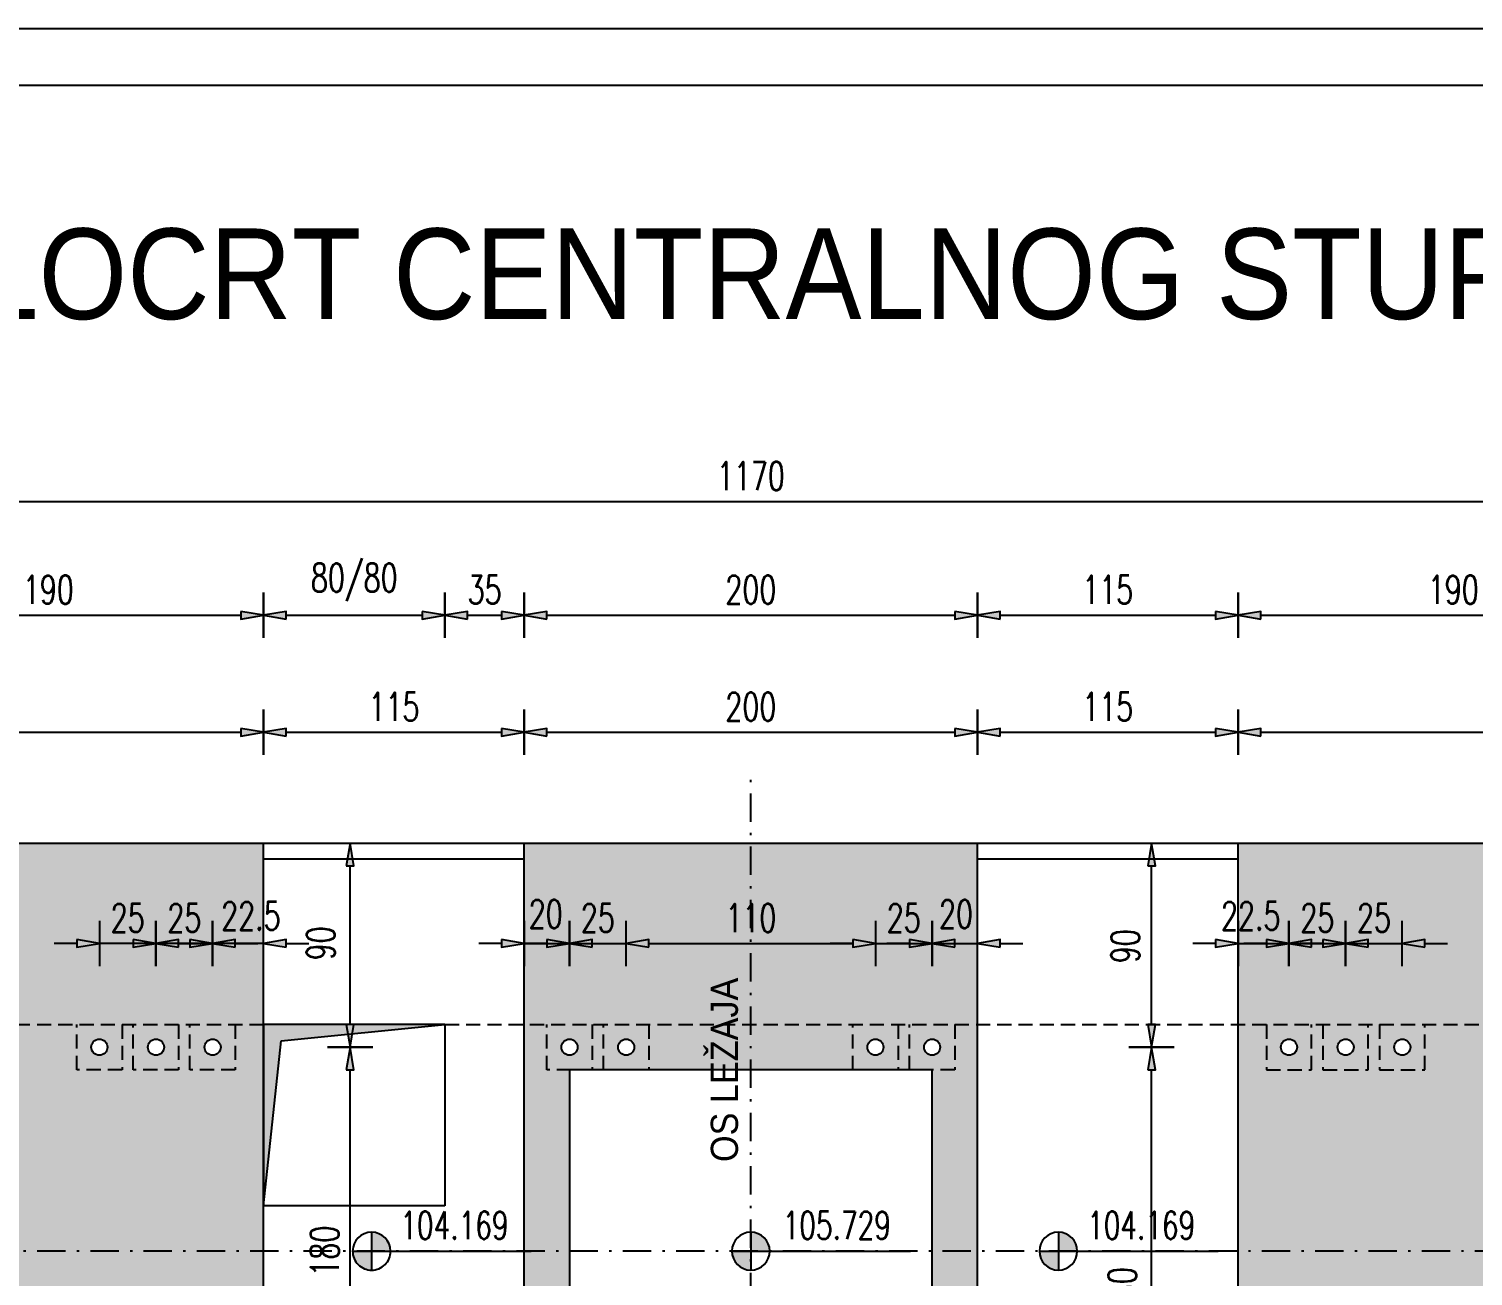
# Model space of a CAD drawing. Extents: x 729 to 13755, y 65128 to 68267.
# Drawn here: x 12493 to 13130, y 67510 to 68061 of the extents above; entities that cross this region are included whole.
import ezdxf
from ezdxf.enums import TextEntityAlignment as Align

# ---------------------------------------------------------------- set-up
doc = ezdxf.new("R2010")
doc.units = 0
doc.header["$LTSCALE"] = 50
doc.header["$PDMODE"] = 34
doc.header["$PDSIZE"] = 5
doc.linetypes.add('CENTER', pattern=[0.47, 0.25, -0.1, 0.02, -0.1])
doc.linetypes.add('HIDDEN2', pattern=[0.1875, 0.125, -0.0625])
doc.layers.get('DEFPOINTS').update_dxf_attribs({"linetype": 'CONTINUOUS'})
for name, color, linetype in [('BETON', 7, 'CONTINUOUS'), ('BETON TANKO', 40, 'CONTINUOUS'), ('KOTE', 4, 'CONTINUOUS'), ('NEVIDLJIVO', 9, 'HIDDEN2'), ('OSI', 2, 'CENTER'), ('POM', 9, 'CONTINUOUS'), ('TANKO', 8, 'CONTINUOUS'), ('TEKST', 7, 'CONTINUOUS')]:
    doc.layers.add(name, color=color, linetype=linetype)
doc.styles.add('KOTE', font='romans.shx', dxfattribs={"width": 0.7})
doc.styles.get("Standard").update_dxf_attribs({"font": 'romans.shx', "width": 0.9})
doc.dimstyles.new('M50', dxfattribs={"dimscale": 100, "dimtxt": 0.125, "dimasz": 0.1, "dimexe": 0.4, "dimexo": 2, "dimgap": 0.05, "dimtad": 1, "dimdec": 1, "dimrnd": 0.01, "dimdsep": 46, "dimtxsty": 'KOTE', "dimblk1": 'S', "dimblk2": 'S', "dimsah": 1, "dimcen": 0.4, "dimdle": 0.4, "dimse1": 1, "dimse2": 1, "dimclrd": 8, "dimclre": 251, "dimclrt": 4, "dimadec": 0, "dimazin": 0, "dimtfac": 1, "dimtdec": 1, "dimtmove": 2, "dimatfit": 3, "dimldrblk": 'S', "dimfxl": 0, "dimtvp": 1, "dimtolj": 1, "dimtzin": 4, "dimarcsym": 0})

# ---------------------------------------------------------------- blocks, each defined once
blk = doc.blocks.new('A$C58DB7958')
at = {"layer": 'TANKO'}
h = blk.add_hatch(color=256, dxfattribs=at)
edge = h.paths.add_edge_path()
edge.add_line((0, 0), (5.98, 0))
edge.add_arc((0, 0), 5.98, 0, 90)
edge.add_line((0, 5.98), (0, 0))
h = blk.add_hatch(color=256, dxfattribs=at)
edge = h.paths.add_edge_path()
edge.add_line((-5.98, 0), (0, 0))
edge.add_line((0, 0), (0, -5.98))
edge.add_arc((0, 0), 5.98, 180, 270, ccw=False)
for p, q in [((0, 5.98), (0, 0)), ((-5.98, 0), (0, 0)), ((0, 0), (0, -5.98)), ((0, 0), (5.98, 0)), ((5.98, 0), (50.34, 0))]:
    blk.add_line(p, q, dxfattribs=at)
for start, end in [(90, 180), (0, 90), (180, 270), (270, 0)]:
    blk.add_arc((0, 0), 5.98, start, end, dxfattribs=at)
blk = doc.blocks.new('S')
at = {"layer": 'KOTE', "color": 9}
blk.add_line((0, 1), (0, -1), dxfattribs=at)
blk.add_lwpolyline([(-1, 0.167), (-1, -0.167), (0, 0)], close=True, dxfattribs=at)
at = {"layer": 'KOTE', "color": 9, "linetype": 'ByBlock'}
blk.add_solid([(-1, 0.167), (-1, -0.167), (0, 0)], dxfattribs=at)
blk = doc.blocks.new('*D864')
at = {"layer": 'DEFPOINTS', "color": 0}
for p in [(12421.61, 67621.46), (12136.11, 67541.46), (12596.61, 67541.46)]:
    blk.add_point(p, dxfattribs=at)
at = {"layer": 'POM', "color": 8, "lineweight": -2}
blk.add_line((12136.11, 67611.46), (12136.11, 67551.46), dxfattribs=at)
at = {"layer": 'POM', "color": 8, "lineweight": -2, "xscale": 10, "yscale": 10, "zscale": 10}
for p, rotation in [((12136.11, 67621.46), 90), ((12136.11, 67541.46), 270)]:
    blk.add_blockref('S', p, dxfattribs=dict(at, rotation=rotation))
at = {"layer": 'POM', "color": 4, "insert": (12121.58, 67581.46), "char_height": 12.5, "attachment_point": 5, "rotation": 90, "style": 'KOTE'}
blk.add_mtext('\\A1;80/{\\fRomanS|b0|i0|c238|p2;80}', dxfattribs=at)
blk = doc.blocks.new('*D865')
at = {"layer": 'DEFPOINTS', "color": 0}
for p in [(12596.61, 67541.46), (12136.11, 67341.46), (12406.61, 67341.46)]:
    blk.add_point(p, dxfattribs=at)
at = {"layer": 'POM', "color": 8, "lineweight": -2}
blk.add_line((12136.11, 67531.46), (12136.11, 67351.46), dxfattribs=at)
at = {"layer": 'POM', "color": 8, "lineweight": -2, "xscale": 10, "yscale": 10, "zscale": 10}
for p, rotation in [((12136.11, 67541.46), 90), ((12136.11, 67341.46), 270)]:
    blk.add_blockref('S', p, dxfattribs=dict(at, rotation=rotation))
at = {"layer": 'POM', "color": 4, "insert": (12124.86, 67441.46), "char_height": 12.5, "attachment_point": 5, "rotation": 90, "style": 'KOTE'}
blk.add_mtext('\\A1;200', dxfattribs=at)
blk = doc.blocks.new('*D792')
at = {"layer": 'DEFPOINTS', "color": 0}
for p in [(12596.61, 67750.39), (12596.61, 67701.46), (12226.61, 67521.46)]:
    blk.add_point(p, dxfattribs=at)
at = {"layer": 'POM', "color": 8, "lineweight": -2}
blk.add_line((12236.61, 67750.39), (12586.61, 67750.39), dxfattribs=at)
at = {"layer": 'POM', "color": 8, "lineweight": -2, "xscale": 10, "yscale": 10, "zscale": 10, "rotation": 180}
blk.add_blockref('S', (12226.61, 67750.39), dxfattribs=at)
at = {"layer": 'POM', "color": 8, "lineweight": -2, "xscale": 10, "yscale": 10, "zscale": 10}
blk.add_blockref('S', (12596.61, 67750.39), dxfattribs=at)
at = {"layer": 'POM', "color": 4, "insert": (12411.61, 67761.64), "char_height": 12.5, "attachment_point": 5, "style": 'KOTE'}
blk.add_mtext('\\A1;370', dxfattribs=at)
blk = doc.blocks.new('*D793')
at = {"layer": 'DEFPOINTS', "color": 0}
for p in [(12711.61, 67750.39), (12596.61, 67701.46), (12711.61, 67701.46)]:
    blk.add_point(p, dxfattribs=at)
at = {"layer": 'POM', "color": 8, "lineweight": -2}
blk.add_line((12606.61, 67750.39), (12701.61, 67750.39), dxfattribs=at)
at = {"layer": 'POM', "color": 8, "lineweight": -2, "xscale": 10, "yscale": 10, "zscale": 10, "rotation": 180}
blk.add_blockref('S', (12596.61, 67750.39), dxfattribs=at)
at = {"layer": 'POM', "color": 8, "lineweight": -2, "xscale": 10, "yscale": 10, "zscale": 10}
blk.add_blockref('S', (12711.61, 67750.39), dxfattribs=at)
at = {"layer": 'POM', "color": 4, "insert": (12654.11, 67761.64), "char_height": 12.5, "attachment_point": 5, "style": 'KOTE'}
blk.add_mtext('\\A1;115', dxfattribs=at)
blk = doc.blocks.new('*D794')
at = {"layer": 'DEFPOINTS', "color": 0}
for p in [(12911.61, 67750.39), (12711.61, 67701.46), (12911.61, 67701.46)]:
    blk.add_point(p, dxfattribs=at)
at = {"layer": 'POM', "color": 8, "lineweight": -2}
blk.add_line((12721.61, 67750.39), (12901.61, 67750.39), dxfattribs=at)
at = {"layer": 'POM', "color": 8, "lineweight": -2, "xscale": 10, "yscale": 10, "zscale": 10, "rotation": 180}
blk.add_blockref('S', (12711.61, 67750.39), dxfattribs=at)
at = {"layer": 'POM', "color": 8, "lineweight": -2, "xscale": 10, "yscale": 10, "zscale": 10}
blk.add_blockref('S', (12911.61, 67750.39), dxfattribs=at)
at = {"layer": 'POM', "color": 4, "insert": (12811.61, 67761.64), "char_height": 12.5, "attachment_point": 5, "style": 'KOTE'}
blk.add_mtext('\\A1;200', dxfattribs=at)
blk = doc.blocks.new('*D795')
at = {"layer": 'DEFPOINTS', "color": 0}
for p in [(13026.61, 67750.39), (12911.61, 67701.46), (13026.61, 67701.46)]:
    blk.add_point(p, dxfattribs=at)
at = {"layer": 'POM', "color": 8, "lineweight": -2}
blk.add_line((12921.61, 67750.39), (13016.61, 67750.39), dxfattribs=at)
at = {"layer": 'POM', "color": 8, "lineweight": -2, "xscale": 10, "yscale": 10, "zscale": 10, "rotation": 180}
blk.add_blockref('S', (12911.61, 67750.39), dxfattribs=at)
at = {"layer": 'POM', "color": 8, "lineweight": -2, "xscale": 10, "yscale": 10, "zscale": 10}
blk.add_blockref('S', (13026.61, 67750.39), dxfattribs=at)
at = {"layer": 'POM', "color": 4, "insert": (12969.11, 67761.64), "char_height": 12.5, "attachment_point": 5, "style": 'KOTE'}
blk.add_mtext('\\A1;115', dxfattribs=at)
blk = doc.blocks.new('*D796')
at = {"layer": 'DEFPOINTS', "color": 0}
for p in [(13396.61, 67750.39), (13026.61, 67701.46), (13396.61, 67521.46)]:
    blk.add_point(p, dxfattribs=at)
at = {"layer": 'POM', "color": 8, "lineweight": -2}
blk.add_line((13036.61, 67750.39), (13386.61, 67750.39), dxfattribs=at)
at = {"layer": 'POM', "color": 8, "lineweight": -2, "xscale": 10, "yscale": 10, "zscale": 10, "rotation": 180}
blk.add_blockref('S', (13026.61, 67750.39), dxfattribs=at)
at = {"layer": 'POM', "color": 8, "lineweight": -2, "xscale": 10, "yscale": 10, "zscale": 10}
blk.add_blockref('S', (13396.61, 67750.39), dxfattribs=at)
at = {"layer": 'POM', "color": 4, "insert": (13211.61, 67761.64), "char_height": 12.5, "attachment_point": 5, "style": 'KOTE'}
blk.add_mtext('\\A1;370', dxfattribs=at)
blk = doc.blocks.new('*D798')
at = {"layer": 'DEFPOINTS', "color": 0}
for p in [(12596.61, 67802.03), (12406.61, 67701.46), (12596.61, 67701.46)]:
    blk.add_point(p, dxfattribs=at)
at = {"layer": 'POM', "color": 8, "lineweight": -2}
blk.add_line((12416.61, 67802.03), (12586.61, 67802.03), dxfattribs=at)
at = {"layer": 'POM', "color": 8, "lineweight": -2, "xscale": 10, "yscale": 10, "zscale": 10, "rotation": 180}
blk.add_blockref('S', (12406.61, 67802.03), dxfattribs=at)
at = {"layer": 'POM', "color": 8, "lineweight": -2, "xscale": 10, "yscale": 10, "zscale": 10}
blk.add_blockref('S', (12596.61, 67802.03), dxfattribs=at)
at = {"layer": 'POM', "color": 4, "insert": (12501.61, 67813.28), "char_height": 12.5, "attachment_point": 5, "style": 'KOTE'}
blk.add_mtext('\\A1;190', dxfattribs=at)
blk = doc.blocks.new('*D799')
at = {"layer": 'DEFPOINTS', "color": 0}
for p in [(12676.61, 67802.03), (12596.61, 67701.46), (12676.61, 67621.46)]:
    blk.add_point(p, dxfattribs=at)
at = {"layer": 'POM', "color": 8, "lineweight": -2}
blk.add_line((12606.61, 67802.03), (12666.61, 67802.03), dxfattribs=at)
at = {"layer": 'POM', "color": 8, "lineweight": -2, "xscale": 10, "yscale": 10, "zscale": 10, "rotation": 180}
blk.add_blockref('S', (12596.61, 67802.03), dxfattribs=at)
at = {"layer": 'POM', "color": 8, "lineweight": -2, "xscale": 10, "yscale": 10, "zscale": 10}
blk.add_blockref('S', (12676.61, 67802.03), dxfattribs=at)
at = {"layer": 'POM', "color": 4, "insert": (12636.61, 67816.55), "char_height": 12.5, "attachment_point": 5, "style": 'KOTE'}
blk.add_mtext('\\A1;80/{\\fRomanS|b0|i0|c238|p2;80}', dxfattribs=at)
blk = doc.blocks.new('*D800')
at = {"layer": 'DEFPOINTS', "color": 0}
for p in [(12711.61, 67802.03), (12711.61, 67701.46), (12676.61, 67621.46)]:
    blk.add_point(p, dxfattribs=at)
at = {"layer": 'POM', "color": 8, "lineweight": -2}
blk.add_line((12686.61, 67802.03), (12701.61, 67802.03), dxfattribs=at)
at = {"layer": 'POM', "color": 8, "lineweight": -2, "xscale": 10, "yscale": 10, "zscale": 10, "rotation": 180}
blk.add_blockref('S', (12676.61, 67802.03), dxfattribs=at)
at = {"layer": 'POM', "color": 8, "lineweight": -2, "xscale": 10, "yscale": 10, "zscale": 10}
blk.add_blockref('S', (12711.61, 67802.03), dxfattribs=at)
at = {"layer": 'POM', "color": 4, "insert": (12694.11, 67813.28), "char_height": 12.5, "attachment_point": 5, "style": 'KOTE'}
blk.add_mtext('\\A1;35', dxfattribs=at)
blk = doc.blocks.new('*D801')
at = {"layer": 'DEFPOINTS', "color": 0}
for p in [(12911.61, 67802.03), (12711.61, 67701.46), (12911.61, 67701.46)]:
    blk.add_point(p, dxfattribs=at)
at = {"layer": 'POM', "color": 8, "lineweight": -2}
blk.add_line((12721.61, 67802.03), (12901.61, 67802.03), dxfattribs=at)
at = {"layer": 'POM', "color": 8, "lineweight": -2, "xscale": 10, "yscale": 10, "zscale": 10, "rotation": 180}
blk.add_blockref('S', (12711.61, 67802.03), dxfattribs=at)
at = {"layer": 'POM', "color": 8, "lineweight": -2, "xscale": 10, "yscale": 10, "zscale": 10}
blk.add_blockref('S', (12911.61, 67802.03), dxfattribs=at)
at = {"layer": 'POM', "color": 4, "insert": (12811.61, 67813.28), "char_height": 12.5, "attachment_point": 5, "style": 'KOTE'}
blk.add_mtext('\\A1;200', dxfattribs=at)
blk = doc.blocks.new('*D802')
at = {"layer": 'DEFPOINTS', "color": 0}
for p in [(13026.61, 67802.03), (12911.61, 67701.46), (13026.61, 67701.46)]:
    blk.add_point(p, dxfattribs=at)
at = {"layer": 'POM', "color": 8, "lineweight": -2}
blk.add_line((12921.61, 67802.03), (13016.61, 67802.03), dxfattribs=at)
at = {"layer": 'POM', "color": 8, "lineweight": -2, "xscale": 10, "yscale": 10, "zscale": 10, "rotation": 180}
blk.add_blockref('S', (12911.61, 67802.03), dxfattribs=at)
at = {"layer": 'POM', "color": 8, "lineweight": -2, "xscale": 10, "yscale": 10, "zscale": 10}
blk.add_blockref('S', (13026.61, 67802.03), dxfattribs=at)
at = {"layer": 'POM', "color": 4, "insert": (12969.11, 67813.28), "char_height": 12.5, "attachment_point": 5, "style": 'KOTE'}
blk.add_mtext('\\A1;115', dxfattribs=at)
blk = doc.blocks.new('*D803')
at = {"layer": 'DEFPOINTS', "color": 0}
for p in [(13216.61, 67802.03), (13026.61, 67701.46), (13216.61, 67701.46)]:
    blk.add_point(p, dxfattribs=at)
at = {"layer": 'POM', "color": 8, "lineweight": -2}
blk.add_line((13036.61, 67802.03), (13206.61, 67802.03), dxfattribs=at)
at = {"layer": 'POM', "color": 8, "lineweight": -2, "xscale": 10, "yscale": 10, "zscale": 10, "rotation": 180}
blk.add_blockref('S', (13026.61, 67802.03), dxfattribs=at)
at = {"layer": 'POM', "color": 8, "lineweight": -2, "xscale": 10, "yscale": 10, "zscale": 10}
blk.add_blockref('S', (13216.61, 67802.03), dxfattribs=at)
at = {"layer": 'POM', "color": 4, "insert": (13121.61, 67813.28), "char_height": 12.5, "attachment_point": 5, "style": 'KOTE'}
blk.add_mtext('\\A1;190', dxfattribs=at)
blk = doc.blocks.new('*D805')
at = {"layer": 'DEFPOINTS', "color": 0}
for p in [(13396.61, 67852.23), (12226.61, 67521.46), (13396.61, 67521.46)]:
    blk.add_point(p, dxfattribs=at)
at = {"layer": 'POM', "color": 8, "lineweight": -2}
blk.add_line((12236.61, 67852.23), (13386.61, 67852.23), dxfattribs=at)
at = {"layer": 'POM', "color": 8, "lineweight": -2, "xscale": 10, "yscale": 10, "zscale": 10, "rotation": 180}
blk.add_blockref('S', (12226.61, 67852.23), dxfattribs=at)
at = {"layer": 'POM', "color": 8, "lineweight": -2, "xscale": 10, "yscale": 10, "zscale": 10}
blk.add_blockref('S', (13396.61, 67852.23), dxfattribs=at)
at = {"layer": 'POM', "color": 4, "insert": (12811.61, 67863.48), "char_height": 12.5, "attachment_point": 5, "style": 'KOTE'}
blk.add_mtext('\\A1;1170', dxfattribs=at)
blk = doc.blocks.new('*D821')
at = {"layer": 'DEFPOINTS', "color": 0}
for p in [(12226.61, 67521.46), (13396.61, 67521.46), (13396.61, 67116.28)]:
    blk.add_point(p, dxfattribs=at)
at = {"layer": 'POM', "color": 8, "lineweight": -2}
blk.add_line((12236.61, 67116.28), (13386.61, 67116.28), dxfattribs=at)
at = {"layer": 'POM', "color": 8, "lineweight": -2, "xscale": 10, "yscale": 10, "zscale": 10, "rotation": 180}
blk.add_blockref('S', (12226.61, 67116.28), dxfattribs=at)
at = {"layer": 'POM', "color": 8, "lineweight": -2, "xscale": 10, "yscale": 10, "zscale": 10}
blk.add_blockref('S', (13396.61, 67116.28), dxfattribs=at)
at = {"layer": 'POM', "color": 4, "insert": (12811.61, 67127.53), "char_height": 12.5, "attachment_point": 5, "style": 'KOTE'}
blk.add_mtext('\\A1;1170', dxfattribs=at)
blk = doc.blocks.new('*D869')
at = {"layer": 'BETON TANKO', "color": 8, "lineweight": -2}
for p, q in [((12564.11, 67657.27), (12554.11, 67657.27)), ((12596.61, 67657.27), (12574.11, 67657.27)), ((12606.61, 67657.27), (12616.61, 67657.27))]:
    blk.add_line(p, q, dxfattribs=at)
at = {"layer": 'DEFPOINTS', "color": 0}
for p in [(12574.11, 67657.27), (12596.61, 67650.17), (12574.11, 67611.46)]:
    blk.add_point(p, dxfattribs=at)
at = {"layer": 'BETON TANKO', "color": 8, "lineweight": -2, "xscale": 10, "yscale": 10, "zscale": 10}
blk.add_blockref('S', (12574.11, 67657.27), dxfattribs=at)
at = {"layer": 'BETON TANKO', "color": 8, "lineweight": -2, "xscale": 10, "yscale": 10, "zscale": 10, "rotation": 180}
blk.add_blockref('S', (12596.61, 67657.27), dxfattribs=at)
at = {"layer": 'BETON TANKO', "color": 4, "insert": (12591.02, 67669.41), "char_height": 12.5, "attachment_point": 5, "style": 'KOTE'}
blk.add_mtext('\\A1;22.5', dxfattribs=at)
blk = doc.blocks.new('*D870')
at = {"layer": 'BETON TANKO', "color": 8, "lineweight": -2}
for p, q in [((12539.11, 67657.27), (12529.11, 67657.27)), ((12574.11, 67657.27), (12549.11, 67657.27)), ((12584.11, 67657.27), (12594.11, 67657.27))]:
    blk.add_line(p, q, dxfattribs=at)
at = {"layer": 'DEFPOINTS', "color": 0}
for p in [(12549.11, 67657.27), (12549.11, 67611.46), (12574.11, 67611.46)]:
    blk.add_point(p, dxfattribs=at)
at = {"layer": 'BETON TANKO', "color": 8, "lineweight": -2, "xscale": 10, "yscale": 10, "zscale": 10}
blk.add_blockref('S', (12549.11, 67657.27), dxfattribs=at)
at = {"layer": 'BETON TANKO', "color": 8, "lineweight": -2, "xscale": 10, "yscale": 10, "zscale": 10, "rotation": 180}
blk.add_blockref('S', (12574.11, 67657.27), dxfattribs=at)
at = {"layer": 'BETON TANKO', "color": 4, "insert": (12561.61, 67668.52), "char_height": 12.5, "attachment_point": 5, "style": 'KOTE'}
blk.add_mtext('\\A1;25', dxfattribs=at)
blk = doc.blocks.new('*D871')
at = {"layer": 'BETON TANKO', "color": 8, "lineweight": -2}
for p, q in [((12514.11, 67657.27), (12504.11, 67657.27)), ((12549.11, 67657.27), (12524.11, 67657.27)), ((12559.11, 67657.27), (12569.11, 67657.27))]:
    blk.add_line(p, q, dxfattribs=at)
at = {"layer": 'DEFPOINTS', "color": 0}
for p in [(12524.11, 67657.27), (12524.11, 67611.46), (12549.11, 67611.46)]:
    blk.add_point(p, dxfattribs=at)
at = {"layer": 'BETON TANKO', "color": 8, "lineweight": -2, "xscale": 10, "yscale": 10, "zscale": 10}
blk.add_blockref('S', (12524.11, 67657.27), dxfattribs=at)
at = {"layer": 'BETON TANKO', "color": 8, "lineweight": -2, "xscale": 10, "yscale": 10, "zscale": 10, "rotation": 180}
blk.add_blockref('S', (12549.11, 67657.27), dxfattribs=at)
at = {"layer": 'BETON TANKO', "color": 4, "insert": (12536.61, 67668.52), "char_height": 12.5, "attachment_point": 5, "style": 'KOTE'}
blk.add_mtext('\\A1;25', dxfattribs=at)
blk = doc.blocks.new('*D876')
at = {"layer": 'BETON TANKO', "color": 8, "lineweight": -2}
blk.add_line((12634.75, 67441.46), (12634.75, 67601.46), dxfattribs=at)
at = {"layer": 'DEFPOINTS', "color": 0}
for p in [(12574.11, 67611.46), (12634.75, 67611.46), (12574.11, 67431.46)]:
    blk.add_point(p, dxfattribs=at)
at = {"layer": 'BETON TANKO', "color": 8, "lineweight": -2, "xscale": 10, "yscale": 10, "zscale": 10}
for p, rotation in [((12634.75, 67611.46), 90), ((12634.75, 67431.46), 270)]:
    blk.add_blockref('S', p, dxfattribs=dict(at, rotation=rotation))
at = {"layer": 'BETON TANKO', "color": 4, "insert": (12623.5, 67521.46), "char_height": 12.5, "attachment_point": 5, "rotation": 90, "style": 'KOTE'}
blk.add_mtext('\\A1;180', dxfattribs=at)
blk = doc.blocks.new('*D877')
at = {"layer": 'BETON TANKO', "color": 8, "lineweight": -2}
blk.add_line((12634.75, 67621.46), (12634.75, 67691.46), dxfattribs=at)
at = {"layer": 'DEFPOINTS', "color": 0}
for p in [(12624.75, 67701.46), (12634.75, 67701.46), (12574.11, 67611.46)]:
    blk.add_point(p, dxfattribs=at)
at = {"layer": 'BETON TANKO', "color": 8, "lineweight": -2, "xscale": 10, "yscale": 10, "zscale": 10}
for p, rotation in [((12634.75, 67701.46), 90), ((12634.75, 67611.46), 270)]:
    blk.add_blockref('S', p, dxfattribs=dict(at, rotation=rotation))
at = {"layer": 'BETON TANKO', "color": 4, "insert": (12621.85, 67657.27), "char_height": 12.5, "attachment_point": 5, "rotation": 90, "style": 'KOTE'}
blk.add_mtext('\\A1;90', dxfattribs=at)
blk = doc.blocks.new('*D878')
at = {"layer": 'BETON TANKO', "color": 8, "lineweight": -2}
for p, q in [((13016.61, 67657.27), (13006.61, 67657.27)), ((13026.61, 67657.27), (13049.11, 67657.27)), ((13059.11, 67657.27), (13069.11, 67657.27))]:
    blk.add_line(p, q, dxfattribs=at)
at = {"layer": 'DEFPOINTS', "color": 0}
for p in [(13049.11, 67657.27), (13026.61, 67650.17), (13049.11, 67611.46)]:
    blk.add_point(p, dxfattribs=at)
at = {"layer": 'BETON TANKO', "color": 8, "lineweight": -2, "xscale": 10, "yscale": 10, "zscale": 10}
for p, rotation in [((13026.61, 67657.27), 359.999999999982), ((13049.11, 67657.27), 179.9999999999821)]:
    blk.add_blockref('S', p, dxfattribs=dict(at, rotation=rotation))
at = {"layer": 'BETON TANKO', "color": 4, "insert": (13032.21, 67669.41), "char_height": 12.5, "attachment_point": 5, "style": 'KOTE'}
blk.add_mtext('\\A1;22.5', dxfattribs=at)
blk = doc.blocks.new('*D879')
at = {"layer": 'BETON TANKO', "color": 8, "lineweight": -2}
for p, q in [((13039.11, 67657.27), (13029.11, 67657.27)), ((13049.11, 67657.27), (13074.11, 67657.27)), ((13084.11, 67657.27), (13094.11, 67657.27))]:
    blk.add_line(p, q, dxfattribs=at)
at = {"layer": 'DEFPOINTS', "color": 0}
for p in [(13074.11, 67657.27), (13049.11, 67611.46), (13074.11, 67611.46)]:
    blk.add_point(p, dxfattribs=at)
at = {"layer": 'BETON TANKO', "color": 8, "lineweight": -2, "xscale": 10, "yscale": 10, "zscale": 10}
for p, rotation in [((13049.11, 67657.27), 359.999999999982), ((13074.11, 67657.27), 179.9999999999821)]:
    blk.add_blockref('S', p, dxfattribs=dict(at, rotation=rotation))
at = {"layer": 'BETON TANKO', "color": 4, "insert": (13061.61, 67668.52), "char_height": 12.5, "attachment_point": 5, "style": 'KOTE'}
blk.add_mtext('\\A1;25', dxfattribs=at)
blk = doc.blocks.new('*D880')
at = {"layer": 'BETON TANKO', "color": 8, "lineweight": -2}
for p, q in [((13064.11, 67657.27), (13054.11, 67657.27)), ((13074.11, 67657.27), (13099.11, 67657.27)), ((13109.11, 67657.27), (13119.11, 67657.27))]:
    blk.add_line(p, q, dxfattribs=at)
at = {"layer": 'DEFPOINTS', "color": 0}
for p in [(13099.11, 67657.27), (13074.11, 67611.46), (13099.11, 67611.46)]:
    blk.add_point(p, dxfattribs=at)
at = {"layer": 'BETON TANKO', "color": 8, "lineweight": -2, "xscale": 10, "yscale": 10, "zscale": 10}
for p, rotation in [((13074.11, 67657.27), 359.999999999982), ((13099.11, 67657.27), 179.9999999999821)]:
    blk.add_blockref('S', p, dxfattribs=dict(at, rotation=rotation))
at = {"layer": 'BETON TANKO', "color": 4, "insert": (13086.61, 67668.52), "char_height": 12.5, "attachment_point": 5, "style": 'KOTE'}
blk.add_mtext('\\A1;25', dxfattribs=at)
blk = doc.blocks.new('*D885')
at = {"layer": 'BETON TANKO', "color": 8, "lineweight": -2}
blk.add_line((12988.47, 67441.46), (12988.47, 67601.46), dxfattribs=at)
at = {"layer": 'DEFPOINTS', "color": 0}
for p in [(12988.47, 67611.46), (13049.11, 67611.46), (13049.11, 67431.46)]:
    blk.add_point(p, dxfattribs=at)
at = {"layer": 'BETON TANKO', "color": 8, "lineweight": -2, "xscale": 10, "yscale": 10, "zscale": 10}
for p, rotation in [((12988.47, 67611.46), 90), ((12988.47, 67431.46), 270)]:
    blk.add_blockref('S', p, dxfattribs=dict(at, rotation=rotation))
at = {"layer": 'BETON TANKO', "color": 4, "insert": (12975.52, 67503.14), "char_height": 12.5, "attachment_point": 5, "rotation": 90, "style": 'KOTE'}
blk.add_mtext('\\A1;180', dxfattribs=at)
blk = doc.blocks.new('*D886')
at = {"layer": 'BETON TANKO', "color": 8, "lineweight": -2}
blk.add_line((12988.47, 67621.46), (12988.47, 67691.46), dxfattribs=at)
at = {"layer": 'DEFPOINTS', "color": 0}
for p in [(12988.47, 67701.46), (12998.47, 67701.46), (13049.11, 67611.46)]:
    blk.add_point(p, dxfattribs=at)
at = {"layer": 'BETON TANKO', "color": 8, "lineweight": -2, "xscale": 10, "yscale": 10, "zscale": 10}
for p, rotation in [((12988.47, 67701.46), 90), ((12988.47, 67611.46), 270)]:
    blk.add_blockref('S', p, dxfattribs=dict(at, rotation=rotation))
at = {"layer": 'BETON TANKO', "color": 4, "insert": (12976.93, 67656), "char_height": 12.5, "attachment_point": 5, "rotation": 90, "style": 'KOTE'}
blk.add_mtext('\\A1;90', dxfattribs=at)
blk = doc.blocks.new('*D887')
at = {"layer": 'BETON TANKO', "color": 8, "lineweight": -2}
for p, q in [((12701.61, 67657.27), (12691.61, 67657.27)), ((12711.61, 67657.27), (12731.61, 67657.27)), ((12741.61, 67657.27), (12751.61, 67657.27))]:
    blk.add_line(p, q, dxfattribs=at)
at = {"layer": 'DEFPOINTS', "color": 0}
for p in [(12731.61, 67657.27), (12711.61, 67653.84), (12731.61, 67611.46)]:
    blk.add_point(p, dxfattribs=at)
at = {"layer": 'BETON TANKO', "color": 8, "lineweight": -2, "xscale": 10, "yscale": 10, "zscale": 10}
blk.add_blockref('S', (12711.61, 67657.27), dxfattribs=at)
at = {"layer": 'BETON TANKO', "color": 8, "lineweight": -2, "xscale": 10, "yscale": 10, "zscale": 10, "rotation": 180}
blk.add_blockref('S', (12731.61, 67657.27), dxfattribs=at)
at = {"layer": 'BETON TANKO', "color": 4, "insert": (12721.11, 67670.19), "char_height": 12.5, "attachment_point": 5, "style": 'KOTE'}
blk.add_mtext('\\A1;20', dxfattribs=at)
blk = doc.blocks.new('*D888')
at = {"layer": 'BETON TANKO', "color": 8, "lineweight": -2}
for p, q in [((12721.61, 67657.27), (12711.61, 67657.27)), ((12731.61, 67657.27), (12756.61, 67657.27)), ((12766.61, 67657.27), (12776.61, 67657.27))]:
    blk.add_line(p, q, dxfattribs=at)
at = {"layer": 'DEFPOINTS', "color": 0}
for p in [(12756.61, 67657.27), (12731.61, 67611.46), (12756.61, 67611.46)]:
    blk.add_point(p, dxfattribs=at)
at = {"layer": 'BETON TANKO', "color": 8, "lineweight": -2, "xscale": 10, "yscale": 10, "zscale": 10}
blk.add_blockref('S', (12731.61, 67657.27), dxfattribs=at)
at = {"layer": 'BETON TANKO', "color": 8, "lineweight": -2, "xscale": 10, "yscale": 10, "zscale": 10, "rotation": 180}
blk.add_blockref('S', (12756.61, 67657.27), dxfattribs=at)
at = {"layer": 'BETON TANKO', "color": 4, "insert": (12744.11, 67668.52), "char_height": 12.5, "attachment_point": 5, "style": 'KOTE'}
blk.add_mtext('\\A1;25', dxfattribs=at)
blk = doc.blocks.new('*D889')
at = {"layer": 'BETON TANKO', "color": 8, "lineweight": -2}
blk.add_line((12766.61, 67657.27), (12856.61, 67657.27), dxfattribs=at)
at = {"layer": 'DEFPOINTS', "color": 0}
for p in [(12866.61, 67657.27), (12756.61, 67611.46), (12866.61, 67611.46)]:
    blk.add_point(p, dxfattribs=at)
at = {"layer": 'BETON TANKO', "color": 8, "lineweight": -2, "xscale": 10, "yscale": 10, "zscale": 10, "rotation": 180}
blk.add_blockref('S', (12756.61, 67657.27), dxfattribs=at)
at = {"layer": 'BETON TANKO', "color": 8, "lineweight": -2, "xscale": 10, "yscale": 10, "zscale": 10}
blk.add_blockref('S', (12866.61, 67657.27), dxfattribs=at)
at = {"layer": 'BETON TANKO', "color": 4, "insert": (12811.61, 67668.52), "char_height": 12.5, "attachment_point": 5, "style": 'KOTE'}
blk.add_mtext('\\A1;110', dxfattribs=at)
blk = doc.blocks.new('*D890')
at = {"layer": 'BETON TANKO', "color": 8, "lineweight": -2}
for p, q in [((12856.61, 67657.27), (12846.61, 67657.27)), ((12866.61, 67657.27), (12891.61, 67657.27)), ((12901.61, 67657.27), (12911.61, 67657.27))]:
    blk.add_line(p, q, dxfattribs=at)
at = {"layer": 'DEFPOINTS', "color": 0}
for p in [(12891.61, 67657.27), (12866.61, 67611.46), (12891.61, 67611.46)]:
    blk.add_point(p, dxfattribs=at)
at = {"layer": 'BETON TANKO', "color": 8, "lineweight": -2, "xscale": 10, "yscale": 10, "zscale": 10}
blk.add_blockref('S', (12866.61, 67657.27), dxfattribs=at)
at = {"layer": 'BETON TANKO', "color": 8, "lineweight": -2, "xscale": 10, "yscale": 10, "zscale": 10, "rotation": 180}
blk.add_blockref('S', (12891.61, 67657.27), dxfattribs=at)
at = {"layer": 'BETON TANKO', "color": 4, "insert": (12879.11, 67668.52), "char_height": 12.5, "attachment_point": 5, "style": 'KOTE'}
blk.add_mtext('\\A1;25', dxfattribs=at)
blk = doc.blocks.new('*D891')
at = {"layer": 'BETON TANKO', "color": 8, "lineweight": -2}
for p, q in [((12881.61, 67657.27), (12871.61, 67657.27)), ((12891.61, 67657.27), (12911.61, 67657.27)), ((12921.61, 67657.27), (12931.61, 67657.27))]:
    blk.add_line(p, q, dxfattribs=at)
at = {"layer": 'DEFPOINTS', "color": 0}
for p in [(12911.61, 67657.27), (12911.61, 67637.27), (12891.61, 67611.46)]:
    blk.add_point(p, dxfattribs=at)
at = {"layer": 'BETON TANKO', "color": 8, "lineweight": -2, "xscale": 10, "yscale": 10, "zscale": 10}
blk.add_blockref('S', (12891.61, 67657.27), dxfattribs=at)
at = {"layer": 'BETON TANKO', "color": 8, "lineweight": -2, "xscale": 10, "yscale": 10, "zscale": 10, "rotation": 180}
blk.add_blockref('S', (12911.61, 67657.27), dxfattribs=at)
at = {"layer": 'BETON TANKO', "color": 4, "insert": (12902.18, 67670.15), "char_height": 12.5, "attachment_point": 5, "style": 'KOTE'}
blk.add_mtext('\\A1;20', dxfattribs=at)

msp = doc.modelspace()

# ---------------------------------------------------------------- hatches: boundary and pattern name
at = {"layer": 'BETON TANKO'}
h = msp.add_hatch(dxfattribs=at)
h.set_pattern_fill('DOTS', color=256, scale=2, style=0)
h.paths.add_polyline_path([(12321.61, 67441.46), (12481.61, 67441.46), (12481.61, 67601.46), (12321.61, 67601.46)], flags=16)
edge = h.paths.add_edge_path(flags=16)
edge.add_arc((12524.11, 67431.46), 3.55, 0, 360)
edge = h.paths.add_edge_path(flags=16)
edge.add_arc((12549.11, 67431.46), 3.55, 0, 360)
edge = h.paths.add_edge_path(flags=16)
edge.add_arc((12574.11, 67431.46), 3.55, 0, 360)
edge = h.paths.add_edge_path(flags=16)
edge.add_arc((12524.11, 67611.46), 3.55, 0, 360)
edge = h.paths.add_edge_path(flags=16)
edge.add_arc((12549.11, 67611.46), 3.55, 0, 360)
edge = h.paths.add_edge_path(flags=16)
edge.add_arc((12574.11, 67611.46), 3.55, 0, 360)
edge = h.paths.add_edge_path()
edge.add_arc((12406.61, 67521.46), 180, 90, 270)
edge.add_line((12406.61, 67341.46), (12596.61, 67341.46))
edge.add_line((12596.61, 67341.46), (12596.61, 67701.46))
edge.add_line((12596.61, 67701.46), (12406.61, 67701.46))
h.paths.add_polyline_path([(12526.41, 67677.9), (12546.82, 67677.9), (12546.82, 67659.15), (12526.41, 67659.15)], flags=24)
h.paths.add_polyline_path([(12551.41, 67677.9), (12571.82, 67677.9), (12571.82, 67659.15), (12551.41, 67659.15)], flags=24)
h.paths.add_polyline_path([(12574.56, 67678.78), (12607.48, 67678.78), (12607.48, 67660.03), (12574.56, 67660.03)], flags=9)
h.paths.add_polyline_path([(12526.41, 67396.27), (12546.82, 67396.27), (12546.82, 67377.52), (12526.41, 67377.52)], flags=24)
h.paths.add_polyline_path([(12551.41, 67396.27), (12571.82, 67396.27), (12571.82, 67377.52), (12551.41, 67377.52)], flags=24)
h.paths.add_polyline_path([(12574.13, 67395.51), (12607.05, 67395.51), (12607.05, 67376.76), (12574.13, 67376.76)], flags=9)
h = msp.add_hatch(dxfattribs=at)
h.set_pattern_fill('DOTS', color=256, scale=2, style=0)
h.paths.add_polyline_path([(12731.61, 67441.46), (12891.61, 67441.46), (12891.61, 67601.46), (12731.61, 67601.46)], flags=16)
edge = h.paths.add_edge_path(flags=16)
edge.add_arc((12891.61, 67611.46), 3.55, 0, 360)
edge = h.paths.add_edge_path(flags=16)
edge.add_arc((12866.61, 67611.46), 3.55, 0, 360)
edge = h.paths.add_edge_path(flags=16)
edge.add_arc((12756.61, 67611.46), 3.55, 0, 360)
edge = h.paths.add_edge_path(flags=16)
edge.add_arc((12731.61, 67611.46), 3.55, 0, 360)
edge = h.paths.add_edge_path(flags=16)
edge.add_arc((12731.61, 67431.46), 3.55, 0, 360)
edge = h.paths.add_edge_path(flags=16)
edge.add_arc((12756.61, 67431.46), 3.55, 0, 360)
edge = h.paths.add_edge_path(flags=16)
edge.add_arc((12866.61, 67431.46), 3.55, 0, 360)
edge = h.paths.add_edge_path(flags=16)
edge.add_arc((12891.61, 67431.46), 3.55, 0, 360)
h.paths.add_polyline_path([(12711.61, 67701.46), (12911.61, 67701.46), (12911.61, 67341.46), (12711.61, 67341.46)])
h.paths.add_polyline_path([(12789.44, 67408.44), (12789.44, 67510.53), (12830.84, 67510.53), (12830.84, 67408.44)], flags=24)
h.paths.add_polyline_path([(12789.44, 67558.16), (12789.44, 67644.76), (12810.62, 67644.76), (12810.62, 67558.16)], flags=24)
h.paths.add_polyline_path([(12733.91, 67677.9), (12754.32, 67677.9), (12754.32, 67659.15), (12733.91, 67659.15)], flags=24)
h.paths.add_polyline_path([(12710.9, 67679.57), (12731.32, 67679.57), (12731.32, 67660.82), (12710.9, 67660.82)], flags=9)
h.paths.add_polyline_path([(12797.86, 67677.9), (12825.36, 67677.9), (12825.36, 67659.15), (12797.86, 67659.15)], flags=24)
h.paths.add_polyline_path([(12868.91, 67677.9), (12889.32, 67677.9), (12889.32, 67659.15), (12868.91, 67659.15)], flags=24)
h.paths.add_polyline_path([(12891.97, 67679.53), (12912.39, 67679.53), (12912.39, 67660.78), (12891.97, 67660.78)], flags=9)
h.paths.add_polyline_path([(12733.91, 67396.27), (12754.32, 67396.27), (12754.32, 67377.52), (12733.91, 67377.52)], flags=24)
h.paths.add_polyline_path([(12711.74, 67397.07), (12732.15, 67397.07), (12732.15, 67378.32), (12711.74, 67378.32)], flags=24)
h.paths.add_polyline_path([(12797.86, 67396.27), (12825.36, 67396.27), (12825.36, 67377.52), (12797.86, 67377.52)], flags=24)
h.paths.add_polyline_path([(12868.91, 67396.27), (12889.32, 67396.27), (12889.32, 67377.52), (12868.91, 67377.52)], flags=24)
h.paths.add_polyline_path([(12892.58, 67397.42), (12912.99, 67397.42), (12912.99, 67378.67), (12892.58, 67378.67)], flags=9)
h = msp.add_hatch(dxfattribs=at)
h.set_pattern_fill('DOTS', color=256, scale=2, style=0)
edge = h.paths.add_edge_path(flags=16)
edge.add_arc((13049.11, 67611.46), 3.55, 0, 360)
edge = h.paths.add_edge_path(flags=16)
edge.add_arc((13074.11, 67611.46), 3.55, 0, 360)
edge = h.paths.add_edge_path(flags=16)
edge.add_arc((13099.11, 67611.46), 3.55, 0, 360)
edge = h.paths.add_edge_path(flags=16)
edge.add_arc((13099.11, 67431.46), 3.55, 0, 360)
edge = h.paths.add_edge_path(flags=16)
edge.add_arc((13074.11, 67431.46), 3.55, 0, 360)
edge = h.paths.add_edge_path(flags=16)
edge.add_arc((13049.11, 67431.46), 3.55, 0, 360)
h.paths.add_polyline_path([(13301.61, 67441.46), (13141.61, 67441.46), (13141.61, 67601.46), (13301.61, 67601.46)], flags=16)
edge = h.paths.add_edge_path()
edge.add_line((13026.61, 67701.46), (13216.61, 67701.46))
edge.add_arc((13216.61, 67521.46), 180, -90, 90, ccw=False)
edge.add_line((13216.61, 67341.46), (13026.61, 67341.46))
edge.add_line((13026.61, 67341.46), (13026.61, 67701.46))
h.paths.add_polyline_path([(13016.45, 67396.53), (13049.37, 67396.53), (13049.37, 67377.78), (13016.45, 67377.78)], flags=9)
h.paths.add_polyline_path([(13051.41, 67396.27), (13071.82, 67396.27), (13071.82, 67377.52), (13051.41, 67377.52)], flags=24)
h.paths.add_polyline_path([(13076.41, 67396.27), (13096.82, 67396.27), (13096.82, 67377.52), (13076.41, 67377.52)], flags=24)
h.paths.add_polyline_path([(13076.41, 67677.9), (13096.82, 67677.9), (13096.82, 67659.15), (13076.41, 67659.15)], flags=24)
h.paths.add_polyline_path([(13051.41, 67677.9), (13071.82, 67677.9), (13071.82, 67659.15), (13051.41, 67659.15)], flags=24)
h.paths.add_polyline_path([(13015.75, 67678.78), (13048.67, 67678.78), (13048.67, 67660.03), (13015.75, 67660.03)], flags=9)
at = {"layer": 'POM'}
msp.add_hatch(color=256, dxfattribs=at).paths.add_polyline_path([(12604.41, 67614.2), (12676.61, 67621.46), (12596.61, 67621.46), (12596.61, 67541.46)])

# ---------------------------------------------------------------- linework, layer by layer
at = {"layer": 'BETON'}
for p, q in [((12406.61, 67701.46), (12596.61, 67701.46)), ((12596.61, 67341.46), (12596.61, 67701.46)), ((12711.61, 67341.46), (12711.61, 67701.46)), ((12711.61, 67701.46), (12911.61, 67701.46)), ((12911.61, 67341.46), (12911.61, 67701.46)), ((13026.61, 67341.46), (13026.61, 67701.46)), ((13026.61, 67701.46), (13216.61, 67701.46))]:
    msp.add_line(p, q, dxfattribs=at)
for points in [[(8850.77, 65128.08), (13755.48, 65128.08), (13755.48, 68060.75), (8850.77, 68060.75)], [(8975.77, 65153.08), (13730.48, 65153.08), (13730.48, 68035.75), (8975.77, 68035.75)]]:
    msp.add_lwpolyline(points, close=True, dxfattribs=at)
at = {"layer": 'BETON TANKO'}
for p, q in [((12596.61, 67701.46), (12711.61, 67701.46)), ((12911.61, 67701.46), (13026.61, 67701.46)), ((12711.61, 67694.46), (12596.61, 67694.46)), ((13026.61, 67694.46), (12911.61, 67694.46)), ((12676.61, 67621.46), (12596.61, 67621.46)), ((12676.61, 67621.46), (12676.61, 67541.46)), ((12676.61, 67541.46), (12596.61, 67541.46))]:
    msp.add_line(p, q, dxfattribs=at)
msp.add_lwpolyline([(12731.61, 67441.46), (12891.61, 67441.46), (12891.61, 67601.46), (12731.61, 67601.46)], close=True, dxfattribs=at)
for centre in [(12524.11, 67611.46), (12549.11, 67611.46), (12574.11, 67611.46), (12731.61, 67611.46), (12756.61, 67611.46), (12866.61, 67611.46), (12891.61, 67611.46), (13049.11, 67611.46), (13074.11, 67611.46), (13099.11, 67611.46)]:
    msp.add_circle(centre, 3.55, dxfattribs=at)
at = {"layer": 'NEVIDLJIVO'}
for p, q in [((12421.61, 67621.46), (12596.61, 67621.46)), ((12514.11, 67601.46), (12514.11, 67621.46)), ((12534.11, 67621.46), (12534.11, 67601.46)), ((12539.11, 67601.46), (12539.11, 67621.46)), ((12559.11, 67621.46), (12559.11, 67601.46)), ((12564.11, 67601.46), (12564.11, 67621.46)), ((12584.11, 67621.46), (12584.11, 67601.46)), ((12676.61, 67621.46), (13201.61, 67621.46)), ((12721.61, 67601.46), (12721.61, 67621.46)), ((12741.61, 67621.46), (12741.61, 67601.46)), ((12746.61, 67601.46), (12746.61, 67621.46)), ((12766.61, 67621.46), (12766.61, 67601.46)), ((12856.61, 67601.46), (12856.61, 67621.46)), ((12876.61, 67621.46), (12876.61, 67601.46)), ((12881.61, 67601.46), (12881.61, 67621.46)), ((12901.61, 67621.46), (12901.61, 67601.46)), ((13039.11, 67621.46), (13039.11, 67601.46)), ((13059.11, 67601.46), (13059.11, 67621.46)), ((13064.11, 67621.46), (13064.11, 67601.46)), ((13084.11, 67601.46), (13084.11, 67621.46)), ((13089.11, 67621.46), (13089.11, 67601.46)), ((13109.11, 67601.46), (13109.11, 67621.46)), ((12534.11, 67601.46), (12514.11, 67601.46)), ((12559.11, 67601.46), (12539.11, 67601.46)), ((12584.11, 67601.46), (12564.11, 67601.46)), ((12741.61, 67601.46), (12721.61, 67601.46)), ((12766.61, 67601.46), (12746.61, 67601.46)), ((12876.61, 67601.46), (12856.61, 67601.46)), ((12901.61, 67601.46), (12881.61, 67601.46)), ((13039.11, 67601.46), (13059.11, 67601.46)), ((13064.11, 67601.46), (13084.11, 67601.46)), ((13089.11, 67601.46), (13109.11, 67601.46))]:
    msp.add_line(p, q, dxfattribs=at)
at = {"layer": 'OSI'}
for p, q in [((12811.61, 67311.46), (12811.61, 67731.46)), ((13566.67, 67521.46), (12196.61, 67521.46))]:
    msp.add_line(p, q, dxfattribs=at)
at = {"layer": 'POM'}
for p, q in [((12596.61, 67621.46), (12596.61, 67541.46)), ((12604.41, 67614.2), (12676.61, 67621.46)), ((12596.61, 67541.46), (12604.41, 67614.2))]:
    msp.add_line(p, q, dxfattribs=at)

# ---------------------------------------------------------------- block references
at = {"layer": 'TANKO', "xscale": 1.400000000000091, "yscale": 1.400000000001455, "zscale": 1.4, "rotation": 4.460432023734029e-11}
msp.add_blockref('A$C58DB7958', (12644.26, 67521.46), dxfattribs=at)
at = {"layer": 'TANKO', "xscale": 1.400000000000091, "yscale": 1.400000000001455, "zscale": 1.4}
for p in [(12811.61, 67521.46), (12947.32, 67521.46)]:
    msp.add_blockref('A$C58DB7958', p, dxfattribs=at)

# ---------------------------------------------------------------- texts
at = {"layer": 'KOTE', "style": 'KOTE', "width": 0.7}
for s, p in [('104.169', (12680.82, 67532.88, -458.38)), ('105.729', (12849.52, 67532.88, -458.38)), ('104.169', (12983.87, 67532.88, -458.38))]:
    msp.add_text(s, height=12.25, rotation=0.00621, dxfattribs=at).set_placement(p, align=Align.MIDDLE)
at = {"layer": 'TEKST', "insert": (12811.61, 67952.41), "char_height": 40, "attachment_point": 5}
msp.add_mtext('{\\fArial|b0|i0|c238|p34;TLOCRT CENTRALNOG STUPA}', dxfattribs=at)
at = {"layer": 'TEKST', "insert": (12800.03, 67601.46), "char_height": 12, "attachment_point": 5, "rotation": 90}
msp.add_mtext('{\\fArial|b0|i0|c238|p34;OS LEŽAJA}', dxfattribs=at)

# ---------------------------------------------------------------- dimensions: what is measured, and where the dimension line sits
at = {"layer": 'BETON TANKO'}
for base, p1, p2, angle, picture, middle in [((12634.75, 67701.46), (12574.11, 67611.46), (12624.75, 67701.46), 90, '*D877', (12621.85, 67657.27)), ((12988.47, 67701.46), (13049.11, 67611.46), (12998.47, 67701.46), 90, '*D886', (12976.93, 67656)), ((13049.11, 67657.27), (13026.61, 67650.17), (13049.11, 67611.46), 180, '*D878', (13032.21, 67669.41)), ((12988.47, 67611.46), (13049.11, 67431.46), (13049.11, 67611.46), 90, '*D885', (12975.52, 67503.14))]:
    dim = msp.add_linear_dim(base=base, p1=p1, p2=p2, angle=angle, dimstyle='M50', dxfattribs=at)
    dim.commit()
    dim.dimension.update_dxf_attribs({"geometry": picture, "text_midpoint": middle, "dimtype": 160})
for base, p1, p2, picture, middle in [((12524.11, 67657.27), (12549.11, 67611.46), (12524.11, 67611.46), '*D871', (12536.61, 67668.52)), ((12549.11, 67657.27), (12574.11, 67611.46), (12549.11, 67611.46), '*D870', (12561.61, 67668.52)), ((12756.61, 67657.27), (12731.61, 67611.46), (12756.61, 67611.46), '*D888', (12744.11, 67668.52)), ((12866.61, 67657.27), (12756.61, 67611.46), (12866.61, 67611.46), '*D889', (12811.61, 67668.52)), ((12891.61, 67657.27), (12866.61, 67611.46), (12891.61, 67611.46), '*D890', (12879.11, 67668.52))]:
    dim = msp.add_linear_dim(base=base, p1=p1, p2=p2, dimstyle='M50', dxfattribs=at)
    dim.commit()
    dim.dimension.update_dxf_attribs({"geometry": picture, "text_midpoint": middle})
for base, p1, p2, picture, middle in [((12574.11, 67657.27), (12596.61, 67650.17), (12574.11, 67611.46), '*D869', (12591.02, 67669.41)), ((12731.61, 67657.27), (12711.61, 67653.84), (12731.61, 67611.46), '*D887', (12721.11, 67670.19)), ((12911.61, 67657.27), (12891.61, 67611.46), (12911.61, 67637.27), '*D891', (12902.18, 67670.15))]:
    dim = msp.add_linear_dim(base=base, p1=p1, p2=p2, dimstyle='M50', dxfattribs=at)
    dim.commit()
    dim.dimension.update_dxf_attribs({"geometry": picture, "text_midpoint": middle, "dimtype": 160})
for base, p1, p2, angle, picture, middle in [((13074.11, 67657.27), (13049.11, 67611.46), (13074.11, 67611.46), 180, '*D879', (13061.61, 67668.52)), ((13099.11, 67657.27), (13074.11, 67611.46), (13099.11, 67611.46), 180, '*D880', (13086.61, 67668.52)), ((12634.75, 67611.46), (12574.11, 67431.46), (12574.11, 67611.46), 90, '*D876', (12623.5, 67521.46))]:
    dim = msp.add_linear_dim(base=base, p1=p1, p2=p2, angle=angle, dimstyle='M50', dxfattribs=at)
    dim.commit()
    dim.dimension.update_dxf_attribs({"geometry": picture, "text_midpoint": middle})
at = {"layer": 'POM'}
for base, p1, p2, picture, middle in [((13396.61, 67852.23), (12226.61, 67521.46), (13396.61, 67521.46), '*D805', (12811.61, 67863.48)), ((12596.61, 67802.03), (12406.61, 67701.46), (12596.61, 67701.46), '*D798', (12501.61, 67813.28)), ((12711.61, 67802.03), (12676.61, 67621.46), (12711.61, 67701.46), '*D800', (12694.11, 67813.28)), ((12911.61, 67802.03), (12711.61, 67701.46), (12911.61, 67701.46), '*D801', (12811.61, 67813.28)), ((13026.61, 67802.03), (12911.61, 67701.46), (13026.61, 67701.46), '*D802', (12969.11, 67813.28)), ((13216.61, 67802.03), (13026.61, 67701.46), (13216.61, 67701.46), '*D803', (13121.61, 67813.28)), ((12596.61, 67750.39), (12226.61, 67521.46), (12596.61, 67701.46), '*D792', (12411.61, 67761.64)), ((12711.61, 67750.39), (12596.61, 67701.46), (12711.61, 67701.46), '*D793', (12654.11, 67761.64)), ((12911.61, 67750.39), (12711.61, 67701.46), (12911.61, 67701.46), '*D794', (12811.61, 67761.64)), ((13026.61, 67750.39), (12911.61, 67701.46), (13026.61, 67701.46), '*D795', (12969.11, 67761.64)), ((13396.61, 67750.39), (13026.61, 67701.46), (13396.61, 67521.46), '*D796', (13211.61, 67761.64)), ((13396.61, 67116.28), (12226.61, 67521.46), (13396.61, 67521.46), '*D821', (12811.61, 67127.53))]:
    dim = msp.add_linear_dim(base=base, p1=p1, p2=p2, dimstyle='M50', dxfattribs=at)
    dim.commit()
    dim.dimension.update_dxf_attribs({"geometry": picture, "text_midpoint": middle})
dim = msp.add_linear_dim(base=(12676.61, 67802.03), p1=(12596.61, 67701.46), p2=(12676.61, 67621.46), text='<>/{\\fRomanS|b0|i0|c238|p2;80}', dimstyle='M50', dxfattribs=at)
dim.commit()
dim.dimension.update_dxf_attribs({"geometry": '*D799', "text_midpoint": (12636.61, 67816.55)})
dim = msp.add_linear_dim(base=(12136.11, 67541.46), p1=(12421.61, 67621.46), p2=(12596.61, 67541.46), angle=90, text='<>/{\\fRomanS|b0|i0|c238|p2;80}', dimstyle='M50', dxfattribs=at)
dim.commit()
dim.dimension.update_dxf_attribs({"geometry": '*D864', "text_midpoint": (12121.58, 67581.46)})
dim = msp.add_linear_dim(base=(12136.11, 67341.46), p1=(12596.61, 67541.46), p2=(12406.61, 67341.46), angle=90, dimstyle='M50', dxfattribs=at)
dim.commit()
dim.dimension.update_dxf_attribs({"geometry": '*D865', "text_midpoint": (12124.86, 67441.46)})

doc.saveas('drawing.dxf')
